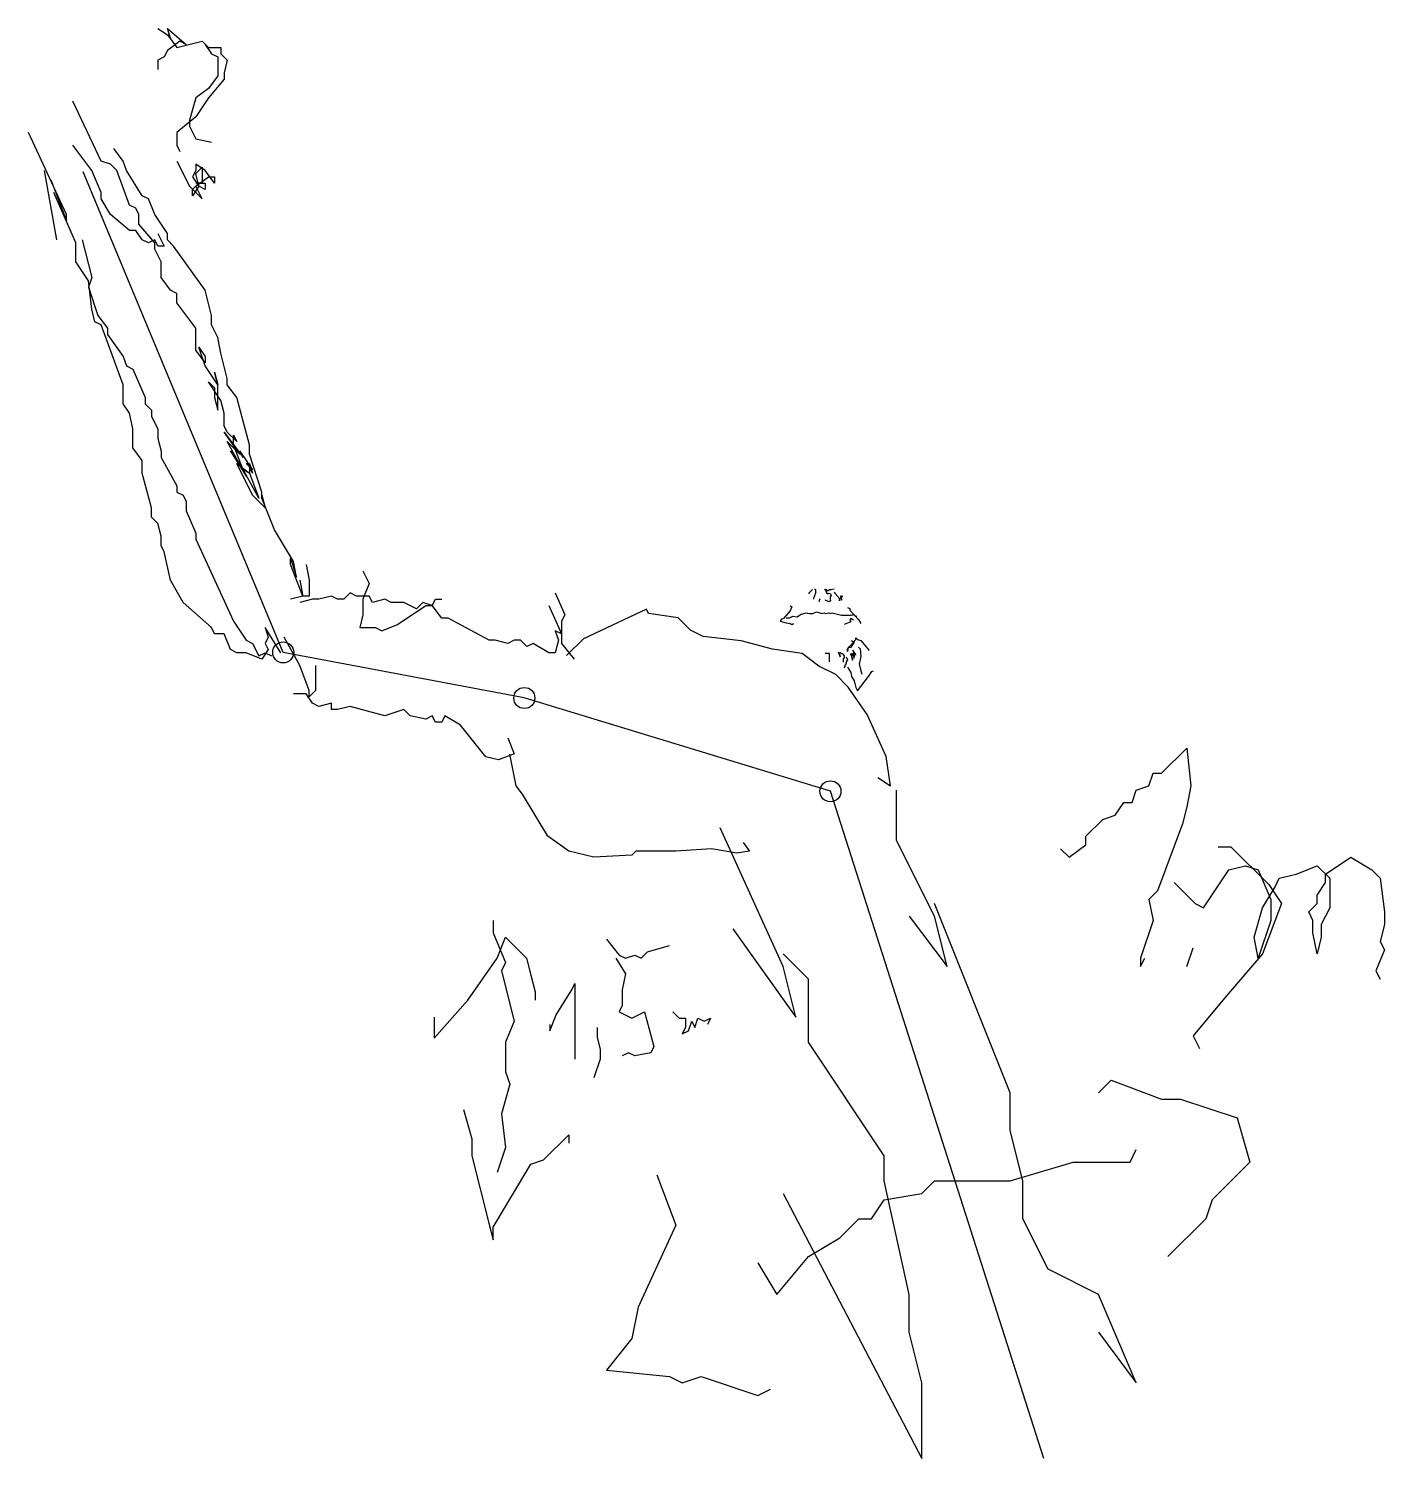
# Model space of a CAD drawing. Header units: millimetres. Extents: x -9.7 to 3.2, y 0 to 13.6.
import ezdxf

# ---------------------------------------------------------------- set-up
doc = ezdxf.new("R2010")
doc.units = ezdxf.units.MM

msp = doc.modelspace()

# ---------------------------------------------------------------- linework, layer by layer
at = {"layer": 'Shots', "color": 1}
for p, q in [((-4.942, 7.236), (-7.236, 7.67)), ((-2.03, 6.348), (-4.942, 7.236)), ((0, 0), (-2.03, 6.348))]:
    msp.add_line(p, q, dxfattribs=at)
for centre in [(-7.236, 7.67), (-4.942, 7.236), (-2.03, 6.348)]:
    msp.add_circle(centre, 0.1, dxfattribs=at)
at = {"layer": 'Sketch', "color": 0}
for points in [[(-8.428, 13.606), (-8.338, 13.546), (-8.248, 13.426), (-8.008, 13.486), (-7.948, 13.426), (-7.828, 13.426), (-7.828, 13.366), (-7.768, 13.306), (-7.798, 13.186), (-7.798, 13.126), (-7.948, 12.946), (-8.068, 12.766), (-8.248, 12.616), (-8.248, 12.496), (-8.218, 12.436)], [(-8.308, 13.516), (-8.338, 13.606), (-8.158, 13.456), (-8.158, 13.456), (-8.218, 13.486), (-8.338, 13.396), (-8.368, 13.336), (-8.428, 13.306), (-8.428, 13.216)], [(-7.978, 13.456), (-7.918, 13.366), (-7.858, 13.336), (-7.858, 13.156), (-7.948, 13.036), (-8.068, 12.946), (-8.128, 12.736), (-8.128, 12.676), (-8.068, 12.556), (-7.918, 12.526)], [(-7.438, 9.166), (-7.408, 9.046), (-7.528, 9.166), (-7.678, 9.466), (-7.558, 9.376), (-7.468, 9.136), (-7.648, 9.466), (-7.738, 9.586), (-7.588, 9.346), (-7.768, 9.676), (-7.648, 9.556), (-7.798, 9.766), (-7.618, 9.526), (-7.648, 9.586), (-7.528, 9.406), (-7.588, 9.466), (-7.558, 9.466), (-7.528, 9.376), (-7.558, 9.436), (-7.558, 9.376), (-7.618, 9.406), (-7.708, 9.646), (-7.708, 9.736), (-7.678, 9.676), (-7.768, 9.766), (-7.798, 9.826), (-7.798, 9.946), (-7.828, 10.066), (-7.948, 10.246), (-7.888, 10.186), (-7.888, 10.096), (-7.858, 9.976), (-7.858, 10.216), (-7.888, 10.336), (-7.858, 10.216), (-7.978, 10.396), (-8.038, 10.576), (-7.978, 10.486), (-7.978, 10.426), (-8.068, 10.546), (-8.068, 10.756), (-8.248, 10.996), (-8.248, 11.086), (-8.308, 11.116), (-8.398, 11.236), (-8.398, 11.386), (-8.458, 11.506), (-8.458, 11.566), (-8.608, 11.746), (-8.608, 11.836), (-8.638, 11.896), (-8.698, 11.926), (-8.818, 12.256), (-8.878, 12.316), (-8.968, 12.346), (-9.238, 12.916)], [(-9.448, 12.166), (-9.298, 11.776), (-9.298, 11.836), (-9.658, 12.616)], [(-8.428, 11.656), (-8.368, 11.536), (-8.428, 11.536), (-8.458, 11.596), (-8.518, 11.566), (-8.578, 11.596), (-8.638, 11.686), (-8.698, 11.686), (-8.878, 11.836), (-8.968, 11.986), (-8.968, 12.046), (-9.058, 12.256), (-9.238, 12.496)], [(-7.078, 8.356), (-7.048, 8.206), (-7.168, 8.506), (-7.168, 8.506), (-7.168, 8.566), (-7.108, 8.386), (-7.138, 8.536), (-7.318, 8.836), (-7.438, 9.136), (-7.438, 9.196), (-7.558, 9.556), (-7.558, 9.646), (-7.678, 10.096), (-7.768, 10.216), (-7.768, 10.276), (-7.828, 10.516), (-7.858, 10.666), (-7.918, 10.786), (-7.918, 10.876), (-7.978, 11.116), (-8.278, 11.536), (-8.338, 11.596), (-8.338, 11.656), (-8.458, 11.836), (-8.518, 11.986), (-8.578, 12.016), (-8.728, 12.256), (-8.758, 12.346), (-8.848, 12.466)], [(-9.388, 11.596), (-9.508, 12.256)], [(-8.248, 12.346), (-8.128, 12.106), (-8.008, 11.986), (-8.068, 12.106), (-7.948, 12.196), (-7.888, 12.196), (-7.888, 12.136), (-7.978, 12.256), (-8.068, 12.316), (-8.068, 12.256), (-8.098, 12.196), (-8.038, 12.106), (-8.098, 12.016), (-8.098, 12.076), (-8.038, 12.136), (-7.978, 12.136), (-7.978, 12.076), (-8.038, 12.106), (-8.068, 12.226), (-8.008, 12.286), (-8.008, 12.136), (-8.068, 12.136)], [(-7.258, 7.666), (-7.408, 7.906), (-7.378, 7.816), (-7.408, 7.756), (-7.378, 7.696), (-7.438, 7.606), (-7.588, 7.666), (-7.678, 7.666), (-7.738, 7.696), (-7.798, 7.846), (-7.888, 7.846), (-7.918, 7.906), (-8.188, 8.146), (-8.308, 8.356), (-8.368, 8.626), (-8.398, 8.686), (-8.398, 8.776), (-8.428, 8.896), (-8.488, 8.956), (-8.488, 9.046), (-8.578, 9.376), (-8.578, 9.496), (-8.668, 9.616), (-8.668, 9.796), (-8.698, 9.946), (-8.758, 10.036), (-8.758, 10.216), (-8.968, 10.786), (-9.028, 10.816), (-9.058, 10.936), (-9.088, 11.206), (-9.208, 11.386), (-9.208, 11.566), (-9.418, 12.046)], [(-9.148, 11.596), (-9.058, 11.236), (-9.088, 11.146), (-8.998, 10.876), (-8.908, 10.756), (-8.908, 10.696), (-8.758, 10.486), (-8.728, 10.396), (-8.668, 10.366), (-8.548, 10.096), (-8.548, 10.036), (-8.488, 9.976), (-8.488, 9.916), (-8.428, 9.796), (-8.428, 9.706), (-8.398, 9.586), (-8.398, 9.526), (-8.248, 9.256), (-8.248, 9.196), (-8.188, 9.166), (-8.158, 9.106), (-8.158, 9.016), (-8.068, 8.806), (-8.068, 8.746), (-7.708, 7.966), (-7.588, 7.786), (-7.528, 7.756), (-7.468, 7.636), (-7.408, 7.666), (-7.348, 7.636)], [(-7.018, 8.506), (-6.988, 8.356), (-6.988, 8.206), (-7.048, 8.206), (-7.168, 8.176)], [(-6.478, 8.446), (-6.418, 8.326), (-6.478, 8.176), (-6.478, 8.026), (-6.508, 7.906), (-6.358, 7.906), (-6.298, 7.876), (-6.148, 7.936), (-5.878, 8.116), (-5.818, 8.116), (-5.788, 8.176), (-5.728, 8.176)], [(-4.708, 8.116), (-4.588, 7.846), (-4.648, 7.876), (-4.618, 7.786), (-4.648, 7.666), (-4.708, 7.666), (-4.858, 7.756), (-4.918, 7.726), (-4.978, 7.786), (-5.038, 7.786), (-5.098, 7.756), (-5.218, 7.786), (-5.278, 7.786), (-5.668, 7.996), (-5.728, 7.996), (-5.818, 8.116), (-5.908, 8.146), (-5.968, 8.086), (-6.088, 8.146), (-6.208, 8.146), (-6.268, 8.176), (-6.388, 8.146), (-6.418, 8.206), (-6.538, 8.206), (-6.598, 8.236), (-6.658, 8.176), (-6.718, 8.176), (-6.778, 8.206), (-6.898, 8.176), (-6.958, 8.176), (-7.078, 8.146)], [(-4.648, 8.236), (-4.558, 8.026), (-4.588, 7.966), (-4.588, 7.756), (-4.468, 7.606)], [(-1.58, 6.48), (-1.46, 6.4), (-1.5, 6.68), (-1.68, 7.08), (-1.86, 7.34), (-1.98, 7.46), (-2.14, 7.54), (-2.3, 7.66), (-2.58, 7.7), (-2.88, 7.78), (-3.24, 7.82), (-3.36, 7.88), (-3.48, 8), (-3.76, 8.04), (-3.78, 8.08), (-4.38, 7.8), (-4.54, 7.64)], [(-6.928, 7.546), (-6.928, 7.306), (-6.988, 7.246), (-6.988, 7.306), (-7.078, 7.546), (-7.228, 7.816)], [(-2.04, 7.58), (-2.04, 7.66), (-2.08, 7.66)], [(-5.098, 6.856), (-5.038, 6.706), (-5.188, 6.646), (-5.308, 6.676), (-5.548, 6.976), (-5.698, 7.066), (-5.728, 7.006), (-5.788, 7.006), (-5.818, 7.066), (-5.878, 7.036), (-6.028, 7.066), (-6.088, 7.126), (-6.268, 7.066), (-6.598, 7.156), (-6.718, 7.126), (-6.778, 7.126), (-6.778, 7.186), (-6.898, 7.156), (-6.958, 7.186), (-7.018, 7.276), (-7.138, 7.276)], [(-2.86, 5.86), (-2.8, 5.78), (-2.92, 5.76), (-3.16, 5.8), (-3.5, 5.78), (-3.88, 5.78), (-3.92, 5.74), (-4.28, 5.72), (-4.52, 5.78), (-4.72, 5.92), (-4.96, 6.32), (-5.02, 6.4), (-5.08, 6.7)], [(-1.28, 5.16), (-0.92, 4.68), (-1.04, 5.16), (-1.4, 5.88), (-1.4, 6.36)], [(-2.96, 5.04), (-2.36, 4.2), (-2.48, 4.68), (-3.08, 6)], [(0.52, 1.2), (0.88, 0.72), (0.52, 1.56), (0.04, 1.8), (-0.2, 2.28), (-0.2, 2.64), (-0.32, 3.12), (-0.32, 3.48), (-1.04, 5.28)], [(-2.48, 2.52), (-1.16, 0), (-1.16, 0.72), (-1.28, 1.2), (-1.28, 1.56), (-1.52, 2.64), (-1.52, 2.88), (-2.24, 3.96), (-2.24, 4.56), (-2.48, 4.8)]]:
    msp.add_lwpolyline(points, dxfattribs=at)
at = {"layer": 'Sketch', "color": 32}
for points in [[(-2.236, 8.24), (-2.232, 8.228), (-2.228, 8.24), (-2.216, 8.252), (-2.204, 8.264), (-2.196, 8.268)], [(-2.18, 8.276), (-2.172, 8.268), (-2.172, 8.232), (-2.192, 8.184), (-2.192, 8.176)], [(-2.132, 8.18), (-2.136, 8.164), (-2.136, 8.152)], [(-2.088, 8.272), (-2.068, 8.26), (-2.052, 8.26), (-2.036, 8.268), (-2.024, 8.268), (-1.996, 8.276)], [(-2.072, 8.272), (-2.068, 8.264), (-2.076, 8.264), (-2.068, 8.236), (-2.052, 8.228), (-2.044, 8.232), (-2.028, 8.228), (-2.024, 8.216), (-2.032, 8.2), (-2.032, 8.18), (-2.028, 8.16), (-2.044, 8.152), (-2.076, 8.168), (-2.084, 8.164)], [(-1.984, 8.232), (-1.992, 8.244), (-1.988, 8.232), (-1.956, 8.2), (-1.94, 8.168), (-1.944, 8.16), (-1.94, 8.18), (-1.936, 8.188), (-1.928, 8.188), (-1.928, 8.176), (-1.92, 8.168), (-1.92, 8.168), (-1.932, 8.208), (-1.924, 8.208), (-1.916, 8.196)], [(-1.956, 7.676), (-1.936, 7.628), (-1.94, 7.668), (-1.916, 7.656), (-1.9, 7.636), (-1.9, 7.616), (-1.908, 7.608), (-1.908, 7.576)], [(-1.88, 7.628), (-1.868, 7.6), (-1.88, 7.58), (-1.88, 7.564), (-1.892, 7.544), (-1.892, 7.536), (-1.904, 7.524)], [(-1.832, 7.64), (-1.82, 7.596), (-1.816, 7.604), (-1.836, 7.652), (-1.836, 7.66), (-1.828, 7.652), (-1.828, 7.66), (-1.816, 7.636), (-1.816, 7.656), (-1.804, 7.636), (-1.804, 7.632), (-1.804, 7.632), (-1.812, 7.636), (-1.804, 7.616), (-1.808, 7.636), (-1.82, 7.66), (-1.808, 7.648), (-1.808, 7.668)], [(-1.82, 7.692), (-1.796, 7.652), (-1.796, 7.66), (-1.792, 7.644), (-1.8, 7.652)], [(0.16, 5.8), (0.24, 5.72), (0.4, 5.84), (0.4, 5.92), (0.56, 6.08), (0.68, 6.12), (0.76, 6.24), (0.84, 6.24), (0.88, 6.36), (1, 6.4), (1.04, 6.52), (1.12, 6.52), (1.36, 6.76), (1.4, 6.4), (1.36, 6.2), (1.32, 6.04), (1.08, 5.4), (1, 5.32), (1.04, 5.12), (0.92, 4.76), (0.92, 4.68), (0.96, 4.76)], [(1.24, 5.48), (1.44, 5.28), (1.52, 5.24), (1.76, 5.6), (1.92, 5.64), (2.04, 5.6), (2.16, 5.32), (2.16, 5.12), (2.04, 4.76), (2, 4.96), (2.08, 5.24), (2.2, 5.44), (2.24, 5.52), (2.4, 5.56), (2.6, 5.64), (2.72, 5.52), (2.72, 5.24), (2.64, 5.08), (2.64, 4.96), (2.6, 4.8), (2.56, 5), (2.56, 5.12), (2.52, 5.2), (2.6, 5.28), (2.6, 5.36), (2.68, 5.48), (2.68, 5.56), (2.92, 5.72), (3.12, 5.6), (3.2, 5.52), (3.24, 5.2), (3.24, 5.08), (3.2, 4.92), (3.24, 4.84), (3.16, 4.64), (3.2, 4.56)], [(-4.16, 4.94), (-4.04, 4.79), (-3.98, 4.76), (-3.89, 4.79), (-3.83, 4.76), (-3.77, 4.82), (-3.56, 4.88)], [(-4.07, 4.76), (-3.98, 4.61), (-4.01, 4.46), (-4.01, 4.31), (-4.04, 4.25), (-3.92, 4.19), (-3.8, 4.25), (-3.71, 3.92), (-3.74, 3.86), (-3.89, 3.83), (-3.95, 3.86), (-4.01, 3.83)], [(-4.7, 4.13), (-4.7, 4.07), (-4.64, 4.22), (-4.49, 4.46), (-4.46, 4.52), (-4.46, 3.8)], [(-3.53, 4.25), (-3.47, 4.19), (-3.41, 4.19), (-3.41, 4.1), (-3.44, 4.04), (-3.38, 4.07), (-3.35, 4.16), (-3.32, 4.1), (-3.29, 4.19), (-3.23, 4.16), (-3.17, 4.19), (-3.2, 4.13)], [(-4.25, 4.1), (-4.25, 4.01), (-4.22, 3.89), (-4.22, 3.8), (-4.28, 3.62)]]:
    msp.add_lwpolyline(points, dxfattribs=at)
at = {"layer": 'Sketch', "color": 30}
for points in [[(-2.412, 8.112), (-2.396, 8.104), (-2.412, 8.064), (-2.476, 7.992), (-2.5, 7.984), (-2.508, 7.968), (-2.452, 7.952), (-2.412, 7.944), (-2.396, 7.936), (-2.38, 7.944)], [(-2.452, 8), (-2.42, 8), (-2.388, 8.016), (-2.348, 8.008), (-2.316, 8.032), (-2.284, 8.04), (-2.26, 8.048), (-2.228, 8.04), (-2.196, 8.04), (-2.164, 8.056), (-2.108, 8.04), (-2.092, 8.048), (-2.076, 8.04), (-2.044, 8.048), (-2.028, 8.04), (-2.012, 8.048), (-1.924, 8.024), (-1.828, 8.024), (-1.812, 8.032), (-1.796, 8.016), (-1.78, 8.016)], [(-1.868, 8.096), (-1.844, 8.088), (-1.844, 8.072), (-1.764, 7.984), (-1.74, 7.944)], [(-1.812, 7.976), (-1.836, 7.992), (-1.844, 7.976), (-1.836, 7.96), (-1.9, 7.936)], [(-1.828, 7.784), (-1.804, 7.768), (-1.828, 7.728), (-1.836, 7.712), (-1.86, 7.72), (-1.868, 7.68), (-1.868, 7.704), (-1.788, 7.792), (-1.788, 7.808), (-1.772, 7.792), (-1.74, 7.784), (-1.66, 7.688)], [(-1.764, 7.72), (-1.748, 7.704), (-1.74, 7.632), (-1.756, 7.56), (-1.74, 7.496), (-1.732, 7.464)], [(-1.868, 7.528), (-1.836, 7.48), (-1.828, 7.44), (-1.804, 7.4), (-1.788, 7.336), (-1.772, 7.304), (-1.668, 7.44), (-1.636, 7.488), (-1.62, 7.496)], [(-5.24, 5.12), (-5.24, 5), (-5.12, 4.72), (-5.16, 4.64), (-5.04, 4.16), (-5.12, 3.96), (-5.12, 3.68), (-5.08, 3.56), (-5.16, 3.28), (-5.12, 2.96), (-5.2, 2.72)], [(-5.8, 4.2), (-5.8, 4), (-5.48, 4.36), (-5.2, 4.76), (-5.12, 4.96), (-4.92, 4.76), (-4.88, 4.6), (-4.84, 4.44), (-4.84, 4.36)], [(-5.52, 3.32), (-5.44, 3.04), (-5.44, 2.88), (-5.28, 2.24), (-5.24, 2.08), (-5.24, 2.2), (-4.88, 2.8), (-4.76, 2.84), (-4.52, 3.08), (-4.52, 3)]]:
    msp.add_lwpolyline(points, dxfattribs=at)
at = {"layer": 'Sketch', "color": 1}
for points in [[(1.66, 5.82), (1.78, 5.82), (2.14, 5.46), (2.26, 5.28), (2.08, 4.8), (1.72, 4.38), (1.42, 4.02), (1.48, 3.9)], [(1.36, 4.68), (1.42, 4.86)], [(0.52, 3.48), (0.64, 3.6), (1.12, 3.42), (1.3, 3.42), (1.84, 3.24), (1.96, 2.82), (1.6, 2.46), (1.54, 2.28), (1.18, 1.92)], [(-2.72, 1.86), (-2.54, 1.56), (-2.24, 1.92), (-1.94, 2.1), (-1.76, 2.28), (-1.64, 2.28), (-1.52, 2.46), (-1.16, 2.52), (-1.04, 2.64), (-0.32, 2.64), (0.28, 2.82), (0.82, 2.82), (0.88, 2.94)], [(-3.68, 2.7), (-3.5, 2.22), (-3.86, 1.44), (-3.92, 1.14), (-4.16, 0.84), (-3.56, 0.78), (-3.44, 0.72), (-3.26, 0.78), (-2.72, 0.6), (-2.6, 0.66)]]:
    msp.add_lwpolyline(points, dxfattribs=at)
at = {"layer": 'XSect', "color": 1}
msp.add_line((-7.236, 7.67), (-9.14, 12.244), dxfattribs=at)

doc.saveas('drawing.dxf')
